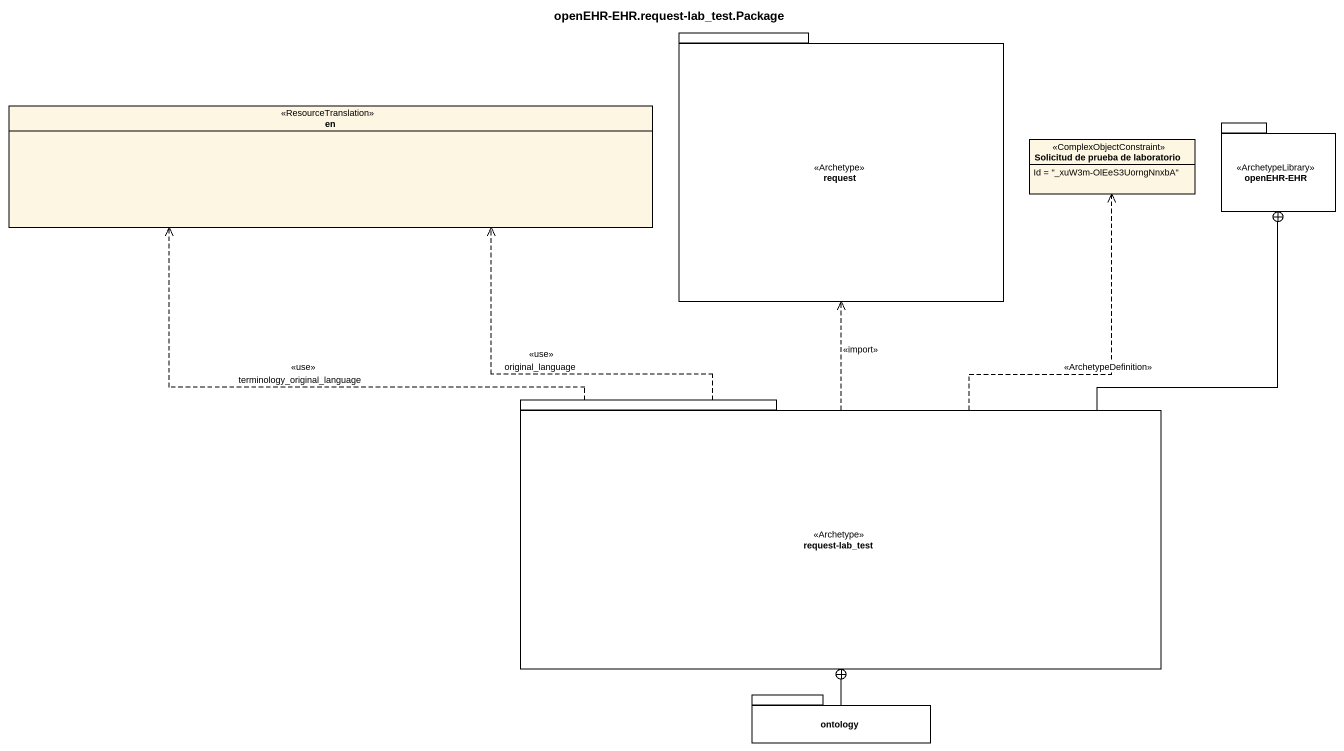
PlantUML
@startuml
title openEHR-EHR.request-lab_test.Package
hide circle
hide empty members
package request <<Archetype>> {
}
enum en <<ResourceTranslation>>
class "Solicitud de prueba de laboratorio" as Solicitud_de_prueba_de <<ComplexObjectConstraint>> {
  Id = "_xuW3m-OlEeS3UorngNnxbA"
}
package "openEHR-EHR" as openEHR_EHR <<ArchetypeLibrary>> {
}
package "request-lab_test" as request_lab_test <<Archetype>> {
}
package ontology {
}
request_lab_test .up.> request : <<import>>
request_lab_test .up.> en : <<use>>\nterminology_original_language
request_lab_test .up.> en : <<use>>\noriginal_language
request_lab_test .up.> Solicitud_de_prueba_de : <<ArchetypeDefinition>>
request_lab_test -up-+ openEHR_EHR
ontology -up-+ request_lab_test
@enduml
